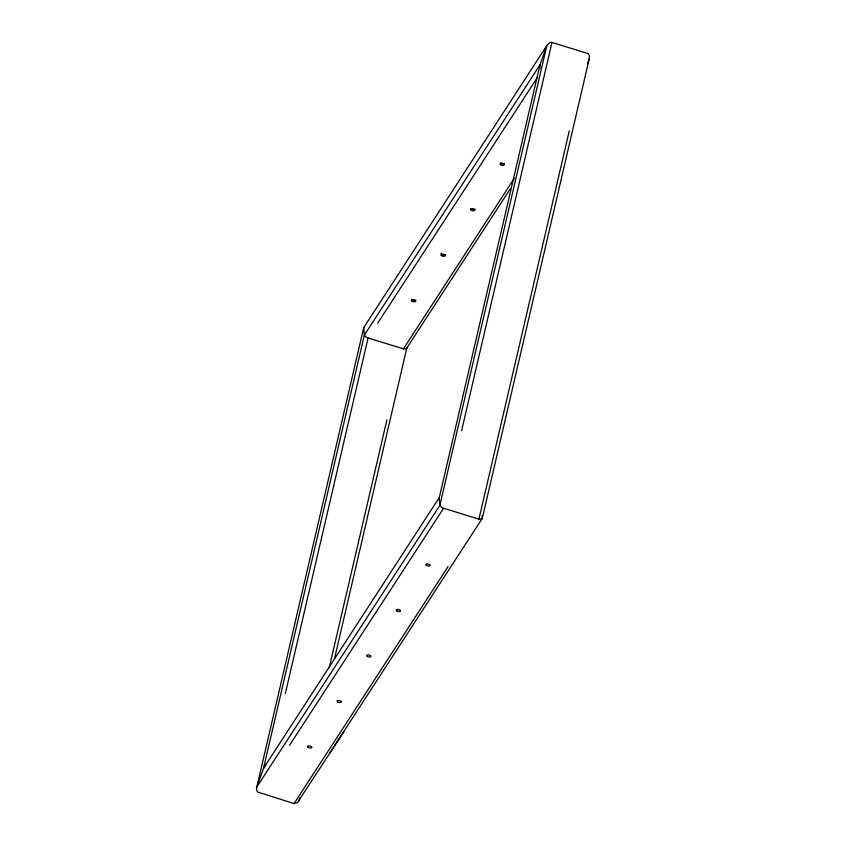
<?xml version="1.0" encoding="UTF-8"?>
<svg xmlns="http://www.w3.org/2000/svg" width="846" height="846" viewBox="0 0 846 846"><rect width="100%" height="100%" fill="white"/><g stroke="black" fill="none" stroke-linecap="round" stroke-linejoin="round"><path stroke-width="1.27" d="M364.647 326.63L363.717 327.635L364.362 335.069L263.571 768.189L256.824 787.002L439.835 505.411L546.738 46.044L539.981 64.856L439.201 497.977L439.835 505.411L442.098 507.759L478.921 519.148L482.146 518.915L589.197 58.998L589.461 55.762L588.139 53.615L551.962 42.427L550.386 42.385L547.605 44.383L363.717 327.635L256.824 787.002L256.454 788.81L257.385 791.941L294.048 803.573L297.401 802.695L344.036 731.399M285.345 693.466L368.063 338.009L365.514 336.697L364.362 335.069L539.981 64.856L539.833 68.505M329.263 667.568L386.897 419.902M334.614 658.294L406.82 348.023L510.466 188.552M461.609 430.699L551.962 42.427M478.921 519.148L569.273 130.876M406.82 348.023L406.112 348.964L403.447 348.806L368.063 338.009M439.391 497.363L263.571 768.189L265.803 765.175M300.119 797.598L298.532 801.437M587.505 63.704L589.197 58.998M377.718 323.151L537.696 77.007M403.447 348.806L514.294 178.252M289.48 745.379L443.537 508.351M294.048 803.573L448.105 566.556M329.781 753.025L482.294 518.365L482.083 515.891M504.29 163.817A2.242 0.973 13.1 0 1 500.631 163.045M475.071 209.057A2.242 0.973 13.1 0 1 473.242 209.448A2.242 0.973 13.1 0 1 471.053 208.56M445.493 254.572A2.242 0.973 13.1 0 1 442.807 254.773A2.242 0.973 13.1 0 1 441.242 253.271M415.915 300.076A2.242 0.973 13.1 0 1 413.641 300.393A2.242 0.973 13.1 0 1 411.611 299.146M500.673 164.632A2.242 0.973 13.1 0 0 504.343 164.864A2.242 0.973 13.1 0 0 501.636 163.151A2.242 0.973 13.1 0 0 500.673 164.632M471.095 210.136A2.242 0.973 13.1 0 0 474.765 210.368A2.242 0.973 13.1 0 0 472.057 208.655A2.242 0.973 13.1 0 0 471.095 210.136M441.517 255.651A2.242 0.973 13.1 0 0 445.186 255.883A2.242 0.973 13.1 0 0 442.479 254.17A2.242 0.973 13.1 0 0 441.517 255.651M411.939 301.155A2.242 0.973 13.1 0 0 415.608 301.388A2.242 0.973 13.1 0 0 412.901 299.674A2.242 0.973 13.1 0 0 411.939 301.155M367.354 656.443A2.242 0.973 13.1 0 0 370.95 656.559A2.242 0.973 13.1 0 0 368.084 654.899A2.242 0.973 13.1 0 0 367.354 656.443M337.776 701.947A2.242 0.973 13.1 0 0 341.372 702.064A2.242 0.973 13.1 0 0 338.506 700.403A2.242 0.973 13.1 0 0 337.776 701.947M308.198 747.462A2.242 0.973 13.1 0 0 311.793 747.578A2.242 0.973 13.1 0 0 308.927 745.908A2.242 0.973 13.1 0 0 308.198 747.462M396.933 610.928A2.242 0.973 13.1 0 0 400.528 611.045A2.242 0.973 13.1 0 0 397.662 609.384A2.242 0.973 13.1 0 0 396.933 610.928M426.511 565.424A2.242 0.973 13.1 0 0 430.106 565.54A2.242 0.973 13.1 0 0 427.241 563.88A2.242 0.973 13.1 0 0 426.511 565.424"/></g></svg>
